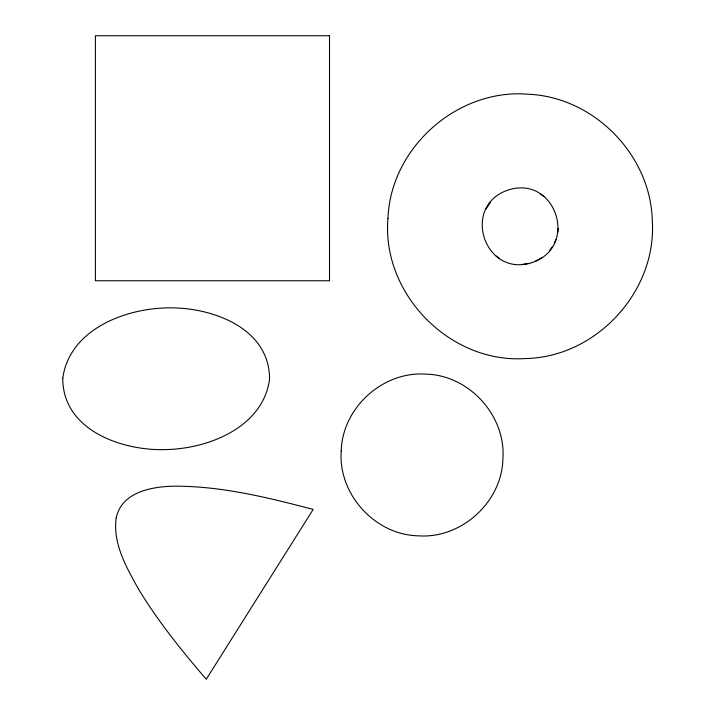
<?xml version="1.0" encoding="UTF-8"?>
<svg xmlns="http://www.w3.org/2000/svg" width="715" height="715" viewBox="0 0 715 715"><rect width="100%" height="100%" fill="white"/><g stroke="black" fill="none" stroke-linecap="round" stroke-linejoin="round"><path stroke-width="1.07" d="M532.058 262.557C579.561 246.702 555.68 174.469 508.079 190.056C460.576 205.947 484.457 278.144 532.058 262.566M557.807 232.107L558.183 228.568M554.214 243.386L555.841 239.65M485.923 209.236L490.275 202.434M549.862 250.187L552.132 247.024M541.648 257.802L535.472 261.243M528.787 263.478L521.727 264.452M540.79 194.248L543.945 196.518M496.201 256.104L499.356 258.374M387.968 218.504C381.461 293.945 450.2 363.944 525.82 358.519C596.507 357.062 657.058 291.193 652.277 220.56C650.686 154.789 593.638 96.775 527.876 94.21C457.403 88.41 390.47 147.791 387.968 218.504M62.786 378.065C62.402 431.199 124.249 451.791 168.409 449.512C210.702 447.831 262.986 426.435 269.555 379.433C269.921 326.326 208.101 305.734 163.967 308.004C121.675 309.675 69.382 331.063 62.786 378.065M341.225 450.951C338.007 494.083 374.785 534.74 418.034 535.821C461.166 539.047 501.823 502.261 502.904 459.021C506.131 415.889 469.344 375.232 426.104 374.142C382.972 370.924 342.315 407.702 341.225 450.951M116.205 517.848C112.559 543.632 126.6 567.683 138.647 589.33C158.14 621.46 181.816 650.793 206.251 679.25L313.179 509.429C268.76 497.738 223.536 486.584 177.347 486.155C154.315 486.12 121.925 490.865 116.205 517.848M329.508 35.75L95.39 35.75L95.39 280.754L329.508 280.754L329.508 35.75"/></g></svg>
